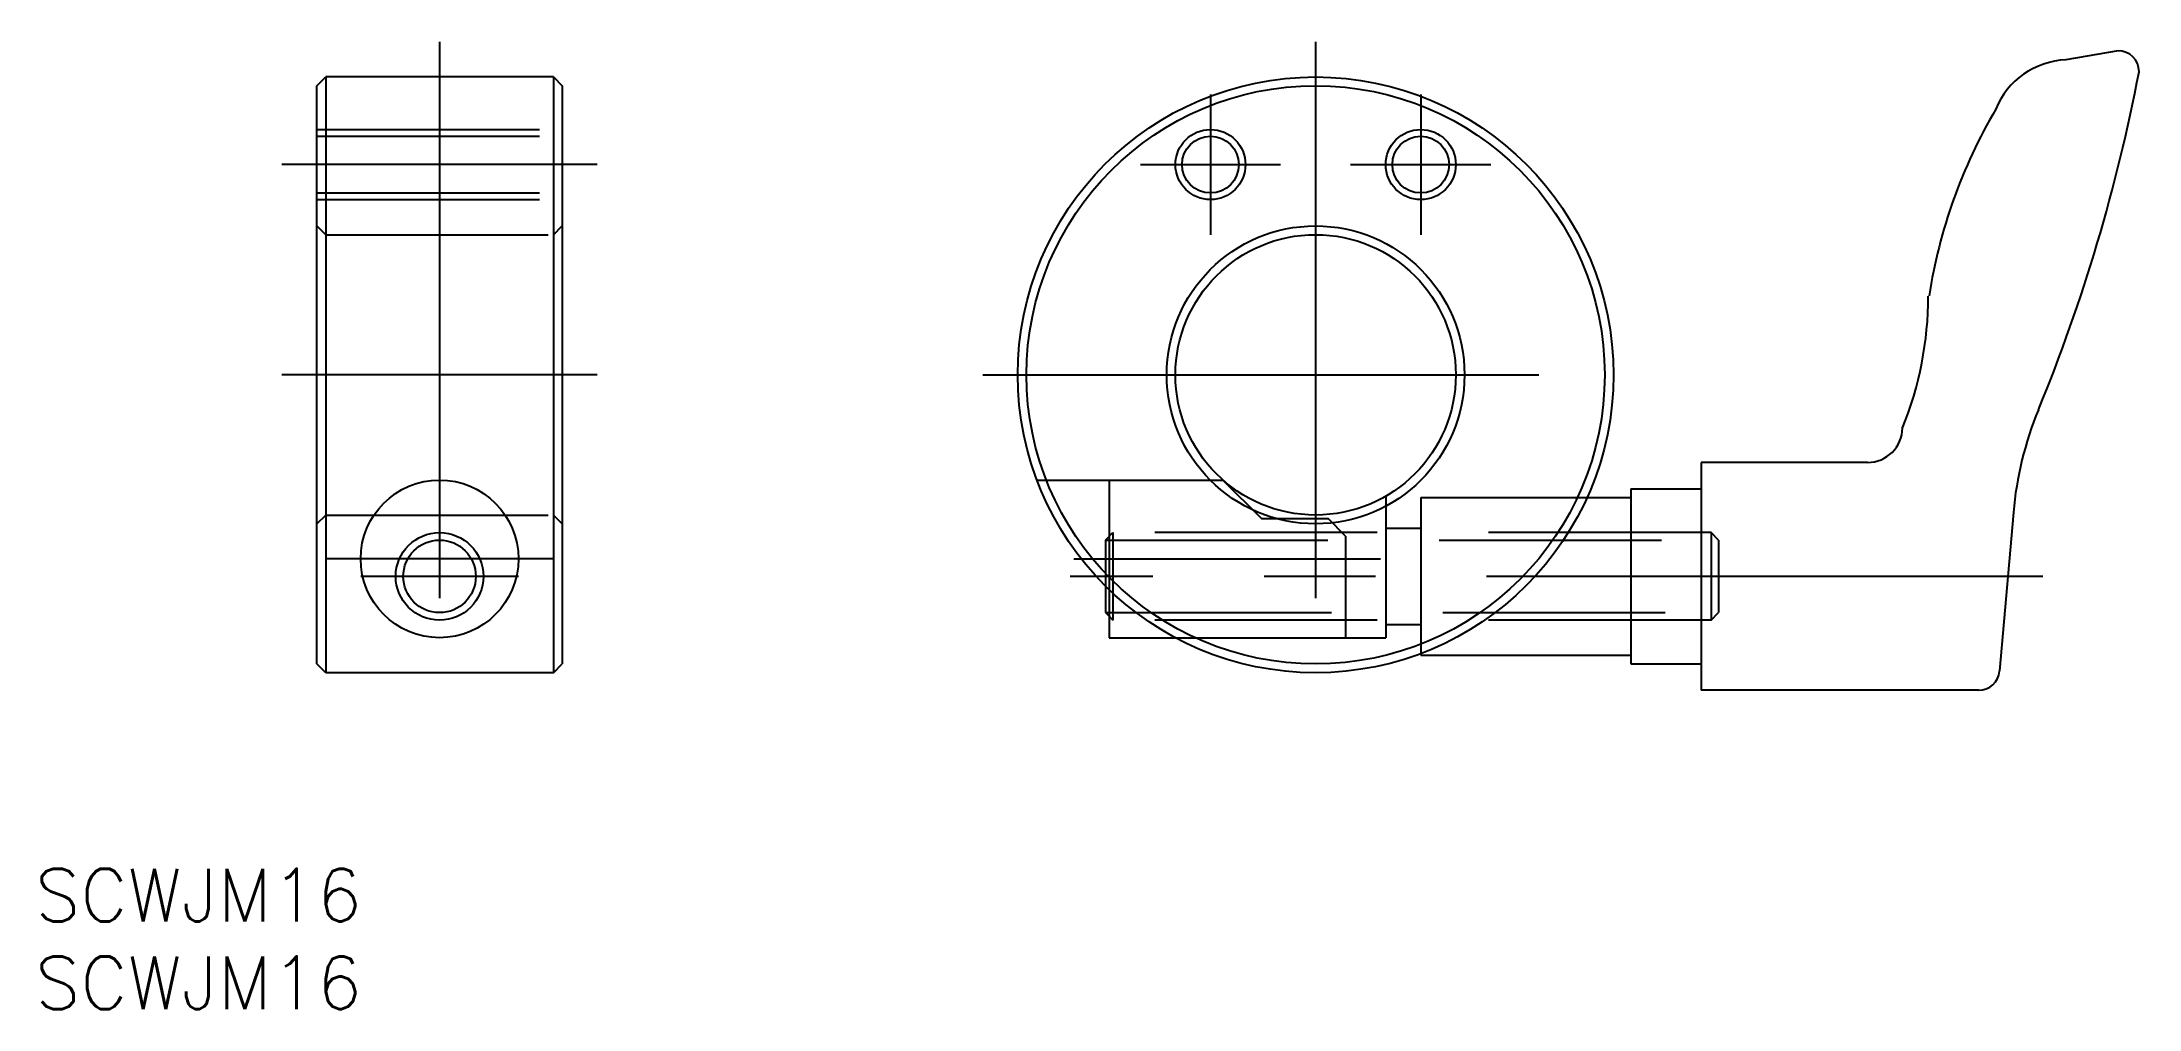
# Model space of a CAD drawing. Extents: x -73 to 47, y -36 to 19.
import ezdxf

# ---------------------------------------------------------------- set-up
doc = ezdxf.new("R2010")
doc.units = 0
doc.linetypes.add('CENTER', pattern=[50.8, 31.75, -6.35, 6.35, -6.35])
doc.linetypes.add('DASHED', pattern=[19.05, 12.7, -6.35])
doc.layers.get('0').update_dxf_attribs({"linetype": 'CONTINUOUS'})
doc.layers.add('CENTER', color=1, linetype='CENTER')
doc.styles.get("Standard").update_dxf_attribs({"font": 'txt.shx', "height": 3, "bigfont": 'bigfont.shx'})

msp = doc.modelspace()

# ---------------------------------------------------------------- linework, layer by layer
at = {"color": 7, "linetype": 'CONTINUOUS'}
for p, q in [((45.8, 18.5), (42.83, 17.98)), ((-57, 16.5), (-56.5, 17)), ((-43.5, 17), (-56.5, 17)), ((-56.5, 17), (-56.5, -17)), ((-43.5, 17), (-43.5, -17)), ((-43.5, 17), (-43, 16.5)), ((-57, -16.5), (-57, 16.5)), ((-43, 16.5), (-43, -16.5)), ((22, -5), (22, -18)), ((31.5, -5), (22, -5)), ((15.49, -7), (18, -7)), ((18, -6.5), (22, -6.5)), ((18, -6.5), (18, -16.5)), ((39.83, -7.85), (39.04, -16.9)), ((-12, -12.04), (-12, -13.57)), ((-11.79, -12.25), (-11.79, -15)), ((-12, -13.57), (-11.79, -13.78)), ((-11.79, -15), (-8, -15)), ((-56.5, -17), (-57, -16.5)), ((-43.5, -17), (-43, -16.5)), ((6, -15.91), (6, -16)), ((6, -16), (18, -16)), ((18, -16.5), (22, -16.5)), ((-43.5, -17), (-56.5, -17)), ((37.84, -18), (22, -18))]:
    msp.add_line(p, q, dxfattribs=at)
at = {"color": 3, "linetype": 'DASHED'}
for p, q in [((-57, 14), (-43, 14)), ((-57, 13.62), (-43, 13.62)), ((-57, 10.38), (-43, 10.38)), ((-57, 10), (-43, 10)), ((-56.5, 8), (-57, 8.5)), ((-43.5, 8), (-43, 8.5)), ((-56.5, 8), (-43.5, 8)), ((-15.91, -6), (-5.29, -6)), ((-11.79, -6), (-11.79, -12.25)), ((-5.29, -6), (-3.09, -8.2)), ((4, -6.93), (4, -15)), ((6, -7), (6, -15.91)), ((6, -7), (15.49, -7)), ((-57, -8.5), (-56.5, -8)), ((-56.5, -8), (-43.5, -8)), ((-43, -8.5), (-43.5, -8)), ((-3.09, -8.2), (0.71, -8.2)), ((1.71, -9.2), (0.71, -8.2)), ((-12, -9.43), (-11.57, -9)), ((-12, -9.43), (23, -9.43)), ((-12, -9.43), (-12, -12.04)), ((22.57, -9), (-11.79, -9)), ((-11.57, -9), (-11.57, -14)), ((1.71, -9.2), (1.71, -15)), ((4, -8.75), (6, -8.75)), ((23, -9.43), (22.57, -9)), ((22.57, -9), (22.57, -14)), ((23, -9.43), (23, -13.57)), ((-11.79, -13.57), (23, -13.57)), ((-11.79, -13.78), (-11.57, -14)), ((22.57, -14), (-11.79, -14)), ((4, -14.25), (6, -14.25)), ((22.57, -14), (23, -13.57)), ((-8, -15), (4, -15))]:
    msp.add_line(p, q, dxfattribs=at)
at = {"color": 3, "linetype": 'CONTINUOUS'}
msp.add_line((-12, -13.57), (-11.79, -13.57), dxfattribs=at)
at = {"color": 7, "linetype": 'CONTINUOUS'}
for centre, radius in [((0, 0), 17), ((0, 0), 16.5), ((-6, 12), 1.62), ((6, 12), 1.62), ((0, 0), 8.5), ((0, 0), 8), ((-50, -10.5), 4.5), ((-50, -11.5), 2.5)]:
    msp.add_circle(centre, radius, dxfattribs=at)
at = {"color": 3, "linetype": 'CONTINUOUS'}
for centre, radius in [((-6, 12), 2), ((6, 12), 2), ((-50, -11.5), 2.07)]:
    msp.add_circle(centre, radius, dxfattribs=at)
at = {"color": 7, "linetype": 'CONTINUOUS'}
for centre, radius, start, end in [((43, 13.48), 4.5, 92.0867, 158.128), ((45.8, 17.3), 1.2, 0, 90), ((-51.23, 36.04), 100, 337.6467, 349.1984), ((64.66, -0.09), 30, 149.4493, 171.1935), ((14.97, 4.5), 20, 337.8863, 0), ((59.75, -9.6), 20, 157.6467, 175), ((31.5, -3), 2, 270, 359.1713), ((37.84, -16.8), 1.2, 270, 355)]:
    msp.add_arc(centre, radius, start, end, dxfattribs=at)
at = {"layer": 'CENTER', "color": 1, "linetype": 'CENTER'}
for p, q in [((-50, 19), (-50, -19)), ((0, 19), (0, -19)), ((-6, 16), (-6, 8)), ((6, 16), (6, 8)), ((-41, 12), (-59, 12)), ((-10, 12), (-2, 12)), ((2, 12), (10, 12)), ((-41, 0), (-59, 0)), ((-19, 0), (19, 0)), ((-43.5, -10.5), (-56.5, -10.5)), ((-13.79, -10.5), (3.71, -10.5)), ((-45.5, -11.5), (-54.5, -11.5)), ((41.51, -11.5), (-14, -11.5))]:
    msp.add_line(p, q, dxfattribs=at)

# ---------------------------------------------------------------- texts
at = {"color": 7, "linetype": 'CONTINUOUS'}
for p in [(-73.08, -31.19), (-73.08, -36.19)]:
    msp.add_text('SCWJM16', height=3, dxfattribs=at).set_placement(p)

doc.saveas('drawing.dxf')
